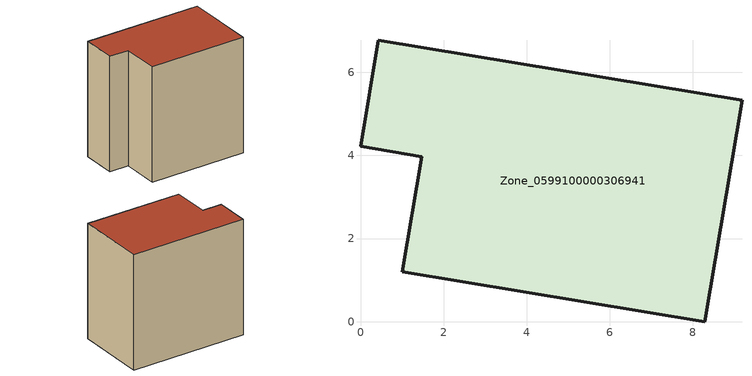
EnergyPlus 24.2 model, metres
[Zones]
Zone_0599100000306941
 floor ground (C_G): 9.18,5.33 8.28,0 1.01,1.2 1.47,3.97 0,4.22 0.43,6.77 z0
 wall outside (C_F): 8.28,0 9.18,5.33 0.43,6.77 0,4.22 1.47,3.97 1.01,1.2 8.28,0 z0:8.71
 roof outside (C_R): 1.01,1.2 8.28,0 9.18,5.33 0.43,6.77 0,4.22 1.47,3.97 z8.71
[BUILDING]
Pand.0599100000306941: North Axis=0; Terrain=City; Loads Convergence Tolerance Value=0.04; Temperature Convergence Tolerance Value=0.4; Solar Distribution=FullExterior; Maximum Number of Warmup Days=25; Minimum Number of Warmup Days=1
[Site:Location]
Rotterdam.The.Hague.AP_ZH_NLD Design_Conditions: Latitude=51.96; Longitude=4.45; Time Zone=1; Elevation=-4.5
[SITE:GROUNDTEMPERATURE:BUILDINGSURFACE]
18, 18, 18, 18, 18, 18, 18, 18, 18, 18, 18, 18
[MATERIAL] Thermal Absorptance=0.9; Solar Absorptance=0.7; Visible Absorptance=0.7
Name | Roughness | Thickness | Conductivity | Density | Specific Heat
G.TI.1975-1991 | MediumSmooth | 0.15 | 0.288461 | 540 | 1210
F.TI.1975-1991 | Rough | 0.3 | 0.230769 | 1920 | 840
R.TI.1975-1991 | MediumRough | 0.2 | 0.153846 | 1500 | 1000
[CONSTRUCTION]
C_G: G.TI.1975-1991
C_F: F.TI.1975-1991
C_R: R.TI.1975-1991
[ZONE]
Zone_0599100000306941: Type=1; Multiplier=1; Ceiling Height=Autocalculate; Volume=Autocalculate; Floor Area=autocalculate; Part of Total Floor Area=Yes
[ZONEINFILTRATION:DESIGNFLOWRATE]
Infil_Zone_0599100000306941: Zone or ZoneList or Space or SpaceList=Zone_0599100000306941; Schedule=AlwaysOn; Design Flow Rate Calculation Method=Flow/Area; Flow Rate per Floor Area=0.003; Constant Term Coefficient=1; Temperature Term Coefficient=0; Velocity Term Coefficient=0; Velocity Squared Term Coefficient=0
[HVACTEMPLATE:ZONE:IDEALLOADSAIRSYSTEM]
Zone_0599100000306941: Maximum Heating Supply Air Temperature=50; Minimum Cooling Supply Air Temperature=13; Maximum Heating Supply Air Humidity Ratio=0.0156; Minimum Cooling Supply Air Humidity Ratio=0.0077; Heating Limit=NoLimit; Cooling Limit=NoLimit; Dehumidification Control Type=ConstantSensibleHeatRatio; Cooling Sensible Heat Ratio=0.7; Dehumidification Setpoint=60; Humidification Control Type=None; Humidification Setpoint=30; Outdoor Air Method=None; Outdoor Air Flow Rate per Person=0.00944; Outdoor Air Flow Rate per Zone Floor Area=0; Outdoor Air Flow Rate per Zone=0; Demand Controlled Ventilation Type=None; Outdoor Air Economizer Type=NoEconomizer; Heat Recovery Type=None; Sensible Heat Recovery Effectiveness=0.7; Latent Heat Recovery Effectiveness=0.65
[ZONECONTROL:THERMOSTAT]
ThermostatControl_Zone_0599100000306941: Zone or ZoneList=Zone_0599100000306941; Control Type Schedule=DualSetpointControlType; Control 1=Thermostat_Zone_0599100000306941; Temperature Difference Between Cutout And Setpoint=0
[THERMOSTATSETPOINT:DUALSETPOINT]
Thermostat_Zone_0599100000306941: Heating Setpoint Temperature Schedule=HeatingSetpoint_Zone_0599100000306941; Cooling Setpoint Temperature Schedule=CoolingSetpoint_Zone_0599100000306941
[SCHEDULE:COMPACT]
HeatingSetpoint_Zone_0599100000306941: Through: 12/31, For: AllDays, Until: 24:00, 21
CoolingSetpoint_Zone_0599100000306941: Through: 12/31, For: AllDays, Until: 24:00, 24
DualSetpointControlType: Through: 12/31, For: AllDays, Until: 24:00, 4
AlwaysOn: Through: 12/31, For: AllDays, Until: 24:00, 1
